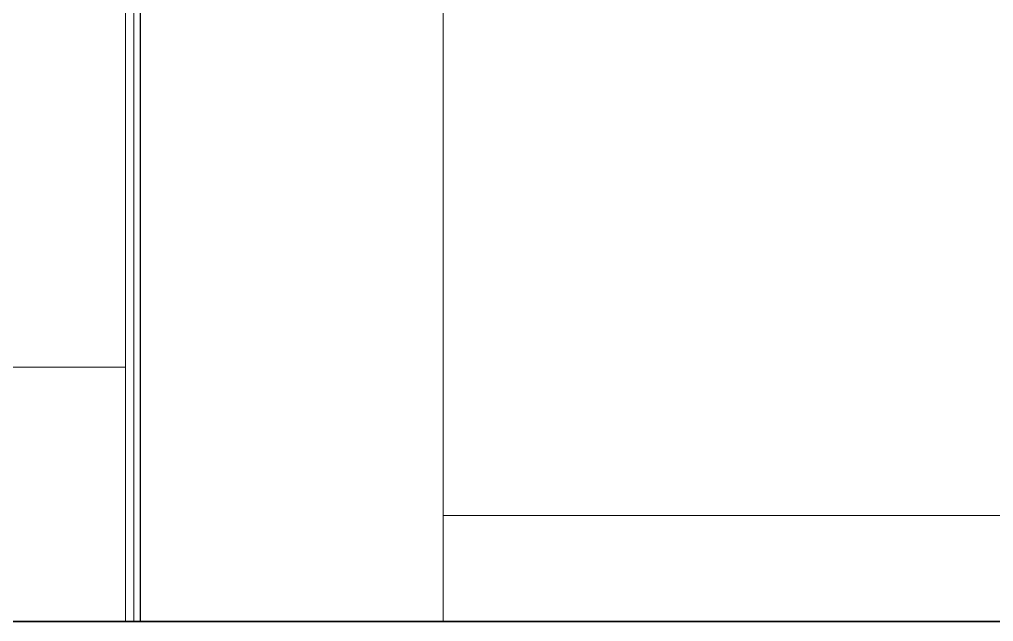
# Model space of a CAD drawing. Header units: millimetres. Extents: x -187664 to 435448, y -313239 to 299894.
# Drawn here: x 11919.2 to 12149.1, y -305514.7 to -305372.6 of the extents above; entities that cross this region are included whole.
import ezdxf

# ---------------------------------------------------------------- set-up
doc = ezdxf.new("R2010")
doc.units = ezdxf.units.MM
for name, color, linetype, lineweight in [('A-GENM', 7, 'Continuous', 9), ('A-GLAZ-CURT', 7, 'Continuous', 9), ('A-GLAZ-CURT-HDLN', 7, 'Continuous', 9), ('WALL-E', 7, 'Continuous', 35)]:
    doc.layers.add(name, color=color, linetype=linetype, lineweight=lineweight)

# ---------------------------------------------------------------- blocks, each defined once
blk = doc.blocks.new('DPA_CP_Entrance Canopy Lower - Depth 4200-12316196-2140-01 ENTRANCE 1 ELEVATION 2')
at = {"layer": 'A-GLAZ-CURT', "color": 7}
for p, q in [((-12652.02, 105555), (-12652.02, 105575)), ((-12652.02, 105575), (-12157.02, 105575)), ((-12157.02, 105575), (-12652.02, 105575)), ((-12652.02, 105575), (-12652.02, 105550)), ((-12167.77, 105550), (-12652.02, 105550)), ((-12652.02, 105550), (-12167.77, 105550))]:
    blk.add_line(p, q, dxfattribs=at)
at = {"layer": 'A-GLAZ-CURT-HDLN', "color": 7}
blk.add_line((-12652.02, 105550), (-12652.02, 108260.16), dxfattribs=at)
blk = doc.blocks.new('DPA_CP_Entrance Canopy Lower - Depth 4200-V432-2140-01 ENTRANCE 1 ELEVATION 2')
at = {"layer": 'A-GLAZ-CURT', "color": 7}
for p, q in [((-12652.02, 105555), (-12652.02, 105575)), ((-12652.02, 105575), (-12157.02, 105575)), ((-12157.02, 105575), (-12652.02, 105575)), ((-12652.02, 105575), (-12652.02, 105555)), ((-12167.77, 105550), (-12652.02, 105550)), ((-12652.02, 105550), (-12167.77, 105550))]:
    blk.add_line(p, q, dxfattribs=at)
at = {"layer": 'A-GLAZ-CURT-HDLN', "color": 7}
blk.add_line((-12652.02, 105555), (-12652.02, 108260.16), dxfattribs=at)
blk = doc.blocks.new('DPA_CP_Entrance Canopy Lower - Depth 4200-V433-2140-01 ENTRANCE 1 ELEVATION 2')
at = {"layer": 'A-GLAZ-CURT', "color": 7}
for p, q in [((-12652.02, 105555), (-12652.02, 105575)), ((-12652.02, 105575), (-12157.02, 105575)), ((-12157.02, 105575), (-12652.02, 105575)), ((-12652.02, 105575), (-12652.02, 105555)), ((-12167.77, 105550), (-12652.02, 105550)), ((-12652.02, 105550), (-12167.77, 105550))]:
    blk.add_line(p, q, dxfattribs=at)
at = {"layer": 'A-GLAZ-CURT-HDLN', "color": 7}
blk.add_line((-12652.02, 105555), (-12652.02, 108260.16), dxfattribs=at)
blk = doc.blocks.new('DPA_CP_Entrance Canopy Lower - Depth 4200-V434-2140-01 ENTRANCE 1 ELEVATION 2')
at = {"layer": 'A-GLAZ-CURT', "color": 7}
for p, q in [((-12652.02, 105555), (-12652.02, 105575)), ((-12652.02, 105575), (-12157.02, 105575)), ((-12157.02, 105575), (-12652.02, 105575)), ((-12652.02, 105575), (-12652.02, 105555)), ((-12167.77, 105550), (-12652.02, 105550)), ((-12652.02, 105550), (-12167.77, 105550))]:
    blk.add_line(p, q, dxfattribs=at)
at = {"layer": 'A-GLAZ-CURT-HDLN', "color": 7}
blk.add_line((-12652.02, 105555), (-12652.02, 108260.16), dxfattribs=at)
blk = doc.blocks.new('DPA_CP_Entrance Canopy Lower - Depth 4200-V435-2140-01 ENTRANCE 1 ELEVATION 2')
at = {"layer": 'A-GLAZ-CURT', "color": 7}
for p, q in [((-12652.02, 105555), (-12652.02, 105575)), ((-12652.02, 105575), (-12157.02, 105575)), ((-12157.02, 105575), (-12652.02, 105575)), ((-12652.02, 105575), (-12652.02, 105555)), ((-12167.77, 105550), (-12652.02, 105550)), ((-12652.02, 105550), (-12167.77, 105550))]:
    blk.add_line(p, q, dxfattribs=at)
at = {"layer": 'A-GLAZ-CURT-HDLN', "color": 7}
blk.add_line((-12652.02, 105555), (-12652.02, 106137.32), dxfattribs=at)
blk = doc.blocks.new('System Panel - Entrance Glazed 12mm-14851400-2140-01 ENTRANCE 1 ELEVATION 2')
at = {"layer": 'A-GLAZ-CURT', "color": 7}
for p, q in [((-12652.02, 105550), (-12802.02, 105550)), ((-12802.02, 105550), (-12652.02, 105550)), ((-12167.77, 105550), (-12652.02, 105550)), ((-12652.02, 105550), (-12167.77, 105550))]:
    blk.add_line(p, q, dxfattribs=at)
blk = doc.blocks.new('DPA_CP_Entrance Louver Grill Vertical Z - Louver Grill Vertical Z-18397728-2140-01 ENTRANCE 1 ELEVATION 2')
at = {"layer": 'A-GLAZ-CURT', "color": 7}
for p, q in [((-12727.02, 105555), (-12727.02, 113945.12)), ((-12727.02, 113945.12), (-12727.02, 105555)), ((-12727.02, 105555), (-12727.02, 113945.12)), ((-12727.02, 113945.12), (-12727.02, 105555)), ((-12652.02, 105555), (-12652.02, 113945.12)), ((-12652.02, 105555), (-12652.02, 113945.12)), ((-12652.02, 113945.12), (-12652.02, 105555)), ((-12652.02, 113945.12), (-12652.02, 105555)), ((-12727.02, 105610), (-12802.02, 105610)), ((-12802.02, 105610), (-12727.02, 105610)), ((-12727.02, 105555), (-12727.02, 105610)), ((-12727.02, 105610), (-12727.02, 105555)), ((-12802.02, 105550), (-12727.02, 105550)), ((-12727.02, 105550), (-12802.02, 105550)), ((-12727.02, 105550), (-12652.02, 105550)), ((-12725.02, 105550), (-12727.02, 105550)), ((-12727.02, 105550), (-12725.02, 105550)), ((-12652.02, 105550), (-12727.02, 105550)), ((-12652.02, 105550), (-12725.02, 105550)), ((-12725.02, 105550), (-12652.02, 105550))]:
    blk.add_line(p, q, dxfattribs=at)
blk = doc.blocks.new('DPA_CP_Entrance Louver Grill Vertical Z - Louver Grill Vertical Z-V436-2140-01 ENTRANCE 1 ELEVATION 2')
at = {"layer": 'A-GLAZ-CURT', "color": 7}
for p, q in [((-12727.02, 105550), (-12727.02, 113945.12)), ((-12727.02, 113945.12), (-12727.02, 105550)), ((-12727.02, 105550), (-12727.02, 113945.12)), ((-12727.02, 113945.12), (-12727.02, 105550)), ((-12652.02, 105550), (-12652.02, 113945.12)), ((-12652.02, 105550), (-12652.02, 113945.12)), ((-12652.02, 113945.12), (-12652.02, 105550)), ((-12652.02, 113945.12), (-12652.02, 105550)), ((-12727.02, 105610), (-12802.02, 105610)), ((-12802.02, 105610), (-12727.02, 105610)), ((-12727.02, 105550), (-12727.02, 105610)), ((-12727.02, 105610), (-12727.02, 105550)), ((-12802.02, 105550), (-12727.02, 105550)), ((-12727.02, 105550), (-12802.02, 105550)), ((-12727.02, 105550), (-12652.02, 105550)), ((-12725.02, 105550), (-12727.02, 105550)), ((-12727.02, 105550), (-12725.02, 105550)), ((-12652.02, 105550), (-12727.02, 105550)), ((-12652.02, 105550), (-12725.02, 105550)), ((-12725.02, 105550), (-12652.02, 105550))]:
    blk.add_line(p, q, dxfattribs=at)
blk = doc.blocks.new('DPA_CP_Entrance Louver Grill Vertical Z - Louver Grill Vertical Z-V437-2140-01 ENTRANCE 1 ELEVATION 2')
at = {"layer": 'A-GLAZ-CURT', "color": 7}
for p, q in [((-12727.02, 105550), (-12727.02, 113945.12)), ((-12727.02, 113945.12), (-12727.02, 105550)), ((-12727.02, 105550), (-12727.02, 113945.12)), ((-12727.02, 113945.12), (-12727.02, 105550)), ((-12652.02, 105550), (-12652.02, 113945.12)), ((-12652.02, 105550), (-12652.02, 113945.12)), ((-12652.02, 113945.12), (-12652.02, 105555)), ((-12652.02, 113945.12), (-12652.02, 105555)), ((-12727.02, 105610), (-12802.02, 105610)), ((-12802.02, 105610), (-12727.02, 105610)), ((-12727.02, 105550), (-12727.02, 105610)), ((-12727.02, 105610), (-12727.02, 105550)), ((-12802.02, 105550), (-12727.02, 105550)), ((-12727.02, 105550), (-12802.02, 105550)), ((-12727.02, 105550), (-12652.02, 105550)), ((-12725.02, 105550), (-12727.02, 105550)), ((-12727.02, 105550), (-12725.02, 105550)), ((-12652.02, 105550), (-12727.02, 105550)), ((-12652.02, 105550), (-12725.02, 105550)), ((-12725.02, 105550), (-12652.02, 105550))]:
    blk.add_line(p, q, dxfattribs=at)
blk = doc.blocks.new('DPA_CP_Entrance Louver Grill Vertical Z - Louver Grill Vertical Z-V438-2140-01 ENTRANCE 1 ELEVATION 2')
at = {"layer": 'A-GLAZ-CURT', "color": 7}
for p, q in [((-12727.02, 105550), (-12727.02, 113945.12)), ((-12727.02, 113945.12), (-12727.02, 105555)), ((-12727.02, 105555), (-12727.02, 113945.12)), ((-12727.02, 113945.12), (-12727.02, 105555)), ((-12652.02, 105555), (-12652.02, 113945.12)), ((-12652.02, 105555), (-12652.02, 113945.12)), ((-12652.02, 113945.12), (-12652.02, 105555)), ((-12652.02, 113945.12), (-12652.02, 105555)), ((-12727.02, 105610), (-12802.02, 105610)), ((-12802.02, 105610), (-12727.02, 105610)), ((-12727.02, 105550), (-12727.02, 105610)), ((-12727.02, 105610), (-12727.02, 105555)), ((-12802.02, 105550), (-12727.02, 105550)), ((-12727.02, 105550), (-12802.02, 105550)), ((-12727.02, 105550), (-12652.02, 105550)), ((-12725.02, 105550), (-12727.02, 105550)), ((-12727.02, 105550), (-12725.02, 105550)), ((-12652.02, 105550), (-12727.02, 105550)), ((-12652.02, 105550), (-12725.02, 105550)), ((-12725.02, 105550), (-12652.02, 105550))]:
    blk.add_line(p, q, dxfattribs=at)
blk = doc.blocks.new('DPA_CP_Entrance Louver Grill Vertical Z - Louver Grill Vertical Z-V475-2140-01 ENTRANCE 1 ELEVATION 2')
at = {"layer": 'A-GLAZ-CURT', "color": 7}
for p, q in [((-12727.02, 105550), (-12727.02, 113945.12)), ((-12727.02, 113945.12), (-12727.02, 105550)), ((-12727.02, 105550), (-12727.02, 113945.12)), ((-12727.02, 113945.12), (-12727.02, 105550)), ((-12725.02, 105550), (-12725.02, 113945.12)), ((-12725.02, 105550), (-12725.02, 113945.12)), ((-12652.02, 105550), (-12652.02, 113945.12)), ((-12652.02, 105550), (-12652.02, 113945.12)), ((-12652.02, 113945.12), (-12652.02, 105550)), ((-12652.02, 113945.12), (-12652.02, 105550)), ((-12727.02, 105610), (-12802.02, 105610)), ((-12802.02, 105610), (-12727.02, 105610)), ((-12727.02, 105550), (-12727.02, 105610)), ((-12727.02, 105610), (-12727.02, 105550)), ((-12802.02, 105550), (-12727.02, 105550)), ((-12727.02, 105550), (-12802.02, 105550)), ((-12727.02, 105550), (-12652.02, 105550)), ((-12725.02, 105550), (-12727.02, 105550)), ((-12727.02, 105550), (-12725.02, 105550)), ((-12652.02, 105550), (-12727.02, 105550)), ((-12652.02, 105550), (-12725.02, 105550)), ((-12725.02, 105550), (-12652.02, 105550))]:
    blk.add_line(p, q, dxfattribs=at)
blk = doc.blocks.new('GM_Louver Grill Vertical Z - Z Profile-18364008-2140-01 ENTRANCE 1 ELEVATION 2')
at = {"layer": 'A-GENM', "color": 7}
for p, q in [((-12727.02, 105555), (-12727.02, 113945.12)), ((-12727.02, 113945.12), (-12727.02, 105555)), ((-12652.02, 113945.12), (-12652.02, 105555)), ((-12652.02, 113945.12), (-12652.02, 105555)), ((-12652.02, 105555), (-12652.02, 113945.12)), ((-12727.02, 105550), (-12654.02, 105550)), ((-12725.02, 105550), (-12727.02, 105550)), ((-12652.02, 105550), (-12725.02, 105550)), ((-12654.02, 105550), (-12652.02, 105550))]:
    blk.add_line(p, q, dxfattribs=at)
blk = doc.blocks.new('GM_Louver Grill Vertical Z - Z Profile-V476-2140-01 ENTRANCE 1 ELEVATION 2')
at = {"layer": 'A-GENM', "color": 7}
for p, q in [((-12727.02, 105550), (-12727.02, 113945.12)), ((-12727.02, 113945.12), (-12727.02, 105550)), ((-12652.02, 113945.12), (-12652.02, 105550)), ((-12652.02, 113945.12), (-12652.02, 105550)), ((-12652.02, 105550), (-12652.02, 113945.12)), ((-12727.02, 105550), (-12654.02, 105550)), ((-12725.02, 105550), (-12727.02, 105550)), ((-12652.02, 105550), (-12725.02, 105550)), ((-12654.02, 105550), (-12652.02, 105550))]:
    blk.add_line(p, q, dxfattribs=at)
blk = doc.blocks.new('GM_Louver Grill Vertical Z - Z Profile-V477-2140-01 ENTRANCE 1 ELEVATION 2')
at = {"layer": 'A-GENM', "color": 7}
for p, q in [((-12727.02, 105550), (-12727.02, 113945.12)), ((-12727.02, 113945.12), (-12727.02, 105550)), ((-12652.02, 113945.12), (-12652.02, 105555)), ((-12652.02, 113945.12), (-12652.02, 105555)), ((-12652.02, 105555), (-12652.02, 113945.12)), ((-12727.02, 105550), (-12654.02, 105550)), ((-12725.02, 105550), (-12727.02, 105550)), ((-12652.02, 105550), (-12725.02, 105550)), ((-12654.02, 105550), (-12652.02, 105550))]:
    blk.add_line(p, q, dxfattribs=at)
blk = doc.blocks.new('GM_Louver Grill Vertical Z - Z Profile-V479-2140-01 ENTRANCE 1 ELEVATION 2')
at = {"layer": 'A-GENM', "color": 7}
for p, q in [((-12727.02, 105550), (-12727.02, 113945.12)), ((-12727.02, 113945.12), (-12727.02, 105550)), ((-12725.02, 105550), (-12725.02, 113945.12)), ((-12725.02, 113945.12), (-12725.02, 105550)), ((-12652.02, 113945.12), (-12652.02, 105550)), ((-12652.02, 113945.12), (-12652.02, 105550)), ((-12652.02, 105550), (-12652.02, 113945.12)), ((-12727.02, 105550), (-12654.02, 105550)), ((-12725.02, 105550), (-12727.02, 105550)), ((-12652.02, 105550), (-12725.02, 105550)), ((-12654.02, 105550), (-12652.02, 105550))]:
    blk.add_line(p, q, dxfattribs=at)
blk = doc.blocks.new('System Panel - DPA-AR_Metal Ceiling Rectangular Panel-V514-2140-01 ENTRANCE 1 ELEVATION 2')
at = {"layer": 'A-GLAZ-CURT', "color": 7}
for p, q in [((-12167.77, 105550), (-12727.02, 105550)), ((-12727.02, 105550), (-12167.77, 105550))]:
    blk.add_line(p, q, dxfattribs=at)
blk = doc.blocks.new('DPA_CP_Metal Ceiling Panel - Vertical Panel Entrance-12692899-2140-01 ENTRANCE 1 ELEVATION 2')
at = {"layer": 'A-GLAZ-CURT', "color": 7}
for p, q in [((-12727.52, 105550), (-12167.77, 105550)), ((-12167.77, 105550), (-12727.52, 105550))]:
    blk.add_line(p, q, dxfattribs=at)
blk = doc.blocks.new('System Panel - DPA-AR_Metal Ceiling Rectangular Panel-V515-2140-01 ENTRANCE 1 ELEVATION 2')
at = {"layer": 'A-GLAZ-CURT', "color": 7}
for p, q in [((-12167.77, 105550), (-12727.02, 105550)), ((-12727.02, 105550), (-12167.77, 105550))]:
    blk.add_line(p, q, dxfattribs=at)
blk = doc.blocks.new('System Panel - DPA-AR_Metal Ceiling Rectangular Panel-16091485-2140-01 ENTRANCE 1 ELEVATION 2')
at = {"layer": 'A-GLAZ-CURT', "color": 7}
for p, q in [((-12167.77, 105550), (-12727.02, 105550)), ((-12727.02, 105550), (-12167.77, 105550))]:
    blk.add_line(p, q, dxfattribs=at)
blk = doc.blocks.new('DPA_CP_Metal Ceiling Panel - Vertical Panel Entrance-V519-2140-01 ENTRANCE 1 ELEVATION 2')
at = {"layer": 'A-GLAZ-CURT', "color": 7}
for p, q in [((-12727.52, 105550), (-12167.77, 105550)), ((-12167.77, 105550), (-12727.52, 105550))]:
    blk.add_line(p, q, dxfattribs=at)
blk = doc.blocks.new('System Panel - DPA-AR_Metal Ceiling Rectangular Panel-16091489-2140-01 ENTRANCE 1 ELEVATION 2')
at = {"layer": 'A-GLAZ-CURT', "color": 7}
for p, q in [((-12167.77, 105550), (-12727.02, 105550)), ((-12727.02, 105550), (-12167.77, 105550))]:
    blk.add_line(p, q, dxfattribs=at)
blk = doc.blocks.new('DPA_CP_Metal Ceiling Panel - Vertical Panel Entrance-V523-2140-01 ENTRANCE 1 ELEVATION 2')
at = {"layer": 'A-GLAZ-CURT', "color": 7}
for p, q in [((-12727.52, 105550), (-12167.77, 105550)), ((-12167.77, 105550), (-12727.52, 105550))]:
    blk.add_line(p, q, dxfattribs=at)
blk = doc.blocks.new('System Panel - DPA-AR_Metal Ceiling Rectangular Panel-V524-2140-01 ENTRANCE 1 ELEVATION 2')
at = {"layer": 'A-GLAZ-CURT', "color": 7}
for p, q in [((-12167.77, 105550), (-12727.02, 105550)), ((-12727.02, 105550), (-12167.77, 105550))]:
    blk.add_line(p, q, dxfattribs=at)
blk = doc.blocks.new('System Panel - DPA-AR_Metal Ceiling Rectangular Panel-V526-2140-01 ENTRANCE 1 ELEVATION 2')
at = {"layer": 'A-GLAZ-CURT', "color": 7}
for p, q in [((-12727.02, 105550), (-12727.02, 105554.66)), ((-12727.02, 105550), (-12727.02, 105554.66)), ((-12167.77, 105550), (-12727.02, 105550)), ((-12727.02, 105550), (-12167.77, 105550))]:
    blk.add_line(p, q, dxfattribs=at)
blk = doc.blocks.new('System Panel - DPA-AR_Metal Ceiling Rectangular Panel-16094402-2140-01 ENTRANCE 1 ELEVATION 2')
at = {"layer": 'A-GLAZ-CURT', "color": 7}
for p, q in [((-12167.77, 105550), (-12727.02, 105550)), ((-12727.02, 105550), (-12167.77, 105550))]:
    blk.add_line(p, q, dxfattribs=at)
blk = doc.blocks.new('DPA_CP_Entrance Canopy Lower - Depth 4200-17954607-2140-01 ENTRANCE 1 ELEVATION 2')
at = {"layer": 'A-GLAZ-CURT', "color": 7}
for p, q in [((-12652.02, 105550), (-12652.02, 105575)), ((-12652.02, 105575), (-12157.02, 105575)), ((-10907.02, 105575), (-12652.02, 105575)), ((-12652.02, 105575), (-12652.02, 105550)), ((-12167.77, 105550), (-12652.02, 105550)), ((-12652.02, 105550), (-10852.02, 105550))]:
    blk.add_line(p, q, dxfattribs=at)
at = {"layer": 'A-GLAZ-CURT-HDLN', "color": 7}
blk.add_line((-12652.02, 105550), (-12652.02, 108262.07), dxfattribs=at)
blk = doc.blocks.new('DPA_CP_Entrance Canopy Lower - Depth 4200-V577-2140-01 ENTRANCE 1 ELEVATION 2')
at = {"layer": 'A-GLAZ-CURT', "color": 7}
for p, q in [((-12652.02, 105550), (-12652.02, 105575)), ((-12652.02, 105575), (-12157.02, 105575)), ((-12157.02, 105575), (-12652.02, 105575)), ((-12652.02, 105575), (-12652.02, 105550)), ((-12167.77, 105550), (-12652.02, 105550)), ((-12652.02, 105550), (-12167.77, 105550))]:
    blk.add_line(p, q, dxfattribs=at)
at = {"layer": 'A-GLAZ-CURT-HDLN', "color": 7}
blk.add_line((-12652.02, 105550), (-12652.02, 108262.07), dxfattribs=at)
blk = doc.blocks.new('DPA_CP_Entrance Canopy Lower - Depth 4200-18133695-2140-01 ENTRANCE 1 ELEVATION 2')
at = {"layer": 'A-GLAZ-CURT', "color": 7}
for p, q in [((-12652.02, 105550), (-12652.02, 105575)), ((-12652.02, 105575), (-12157.02, 105575)), ((-12157.02, 105575), (-12652.02, 105575)), ((-12652.02, 105575), (-12652.02, 105550)), ((-12167.77, 105550), (-12652.02, 105550)), ((-12652.02, 105550), (-12167.77, 105550))]:
    blk.add_line(p, q, dxfattribs=at)
at = {"layer": 'A-GLAZ-CURT-HDLN', "color": 7}
blk.add_line((-12652.02, 105550), (-12652.02, 108262.07), dxfattribs=at)

msp = doc.modelspace()

# ---------------------------------------------------------------- linework, layer by layer
at = {"color": 7}
msp.add_lwpolyline([(11947.728, -297117.565), (8497.152, -297117.565), (8497.152, -305514.71), (11947.728, -305514.71)], close=True, dxfattribs=at)
at = {"layer": 'WALL-E', "color": 7}
for p, q in [((11819.152, -305514.71), (12503.398, -305514.71)), ((12503.398, -305514.71), (11819.152, -305514.71))]:
    msp.add_line(p, q, dxfattribs=at)

# ---------------------------------------------------------------- block references
at = {"layer": 'A-GENM', "color": 7}
for name in ['GM_Louver Grill Vertical Z - Z Profile-18364008-2140-01 ENTRANCE 1 ELEVATION 2', 'GM_Louver Grill Vertical Z - Z Profile-18364008-2140-01 ENTRANCE 1 ELEVATION 2', 'GM_Louver Grill Vertical Z - Z Profile-18364008-2140-01 ENTRANCE 1 ELEVATION 2', 'GM_Louver Grill Vertical Z - Z Profile-18364008-2140-01 ENTRANCE 1 ELEVATION 2', 'GM_Louver Grill Vertical Z - Z Profile-18364008-2140-01 ENTRANCE 1 ELEVATION 2', 'GM_Louver Grill Vertical Z - Z Profile-18364008-2140-01 ENTRANCE 1 ELEVATION 2', 'GM_Louver Grill Vertical Z - Z Profile-18364008-2140-01 ENTRANCE 1 ELEVATION 2', 'GM_Louver Grill Vertical Z - Z Profile-18364008-2140-01 ENTRANCE 1 ELEVATION 2', 'GM_Louver Grill Vertical Z - Z Profile-18364008-2140-01 ENTRANCE 1 ELEVATION 2', 'GM_Louver Grill Vertical Z - Z Profile-18364008-2140-01 ENTRANCE 1 ELEVATION 2', 'GM_Louver Grill Vertical Z - Z Profile-18364008-2140-01 ENTRANCE 1 ELEVATION 2', 'GM_Louver Grill Vertical Z - Z Profile-18364008-2140-01 ENTRANCE 1 ELEVATION 2', 'GM_Louver Grill Vertical Z - Z Profile-18364008-2140-01 ENTRANCE 1 ELEVATION 2', 'GM_Louver Grill Vertical Z - Z Profile-18364008-2140-01 ENTRANCE 1 ELEVATION 2', 'GM_Louver Grill Vertical Z - Z Profile-18364008-2140-01 ENTRANCE 1 ELEVATION 2', 'GM_Louver Grill Vertical Z - Z Profile-18364008-2140-01 ENTRANCE 1 ELEVATION 2', 'GM_Louver Grill Vertical Z - Z Profile-18364008-2140-01 ENTRANCE 1 ELEVATION 2', 'GM_Louver Grill Vertical Z - Z Profile-18364008-2140-01 ENTRANCE 1 ELEVATION 2', 'GM_Louver Grill Vertical Z - Z Profile-V476-2140-01 ENTRANCE 1 ELEVATION 2', 'GM_Louver Grill Vertical Z - Z Profile-V476-2140-01 ENTRANCE 1 ELEVATION 2', 'GM_Louver Grill Vertical Z - Z Profile-V476-2140-01 ENTRANCE 1 ELEVATION 2', 'GM_Louver Grill Vertical Z - Z Profile-V476-2140-01 ENTRANCE 1 ELEVATION 2', 'GM_Louver Grill Vertical Z - Z Profile-V476-2140-01 ENTRANCE 1 ELEVATION 2', 'GM_Louver Grill Vertical Z - Z Profile-V476-2140-01 ENTRANCE 1 ELEVATION 2', 'GM_Louver Grill Vertical Z - Z Profile-V476-2140-01 ENTRANCE 1 ELEVATION 2', 'GM_Louver Grill Vertical Z - Z Profile-V476-2140-01 ENTRANCE 1 ELEVATION 2', 'GM_Louver Grill Vertical Z - Z Profile-V476-2140-01 ENTRANCE 1 ELEVATION 2', 'GM_Louver Grill Vertical Z - Z Profile-V476-2140-01 ENTRANCE 1 ELEVATION 2', 'GM_Louver Grill Vertical Z - Z Profile-V476-2140-01 ENTRANCE 1 ELEVATION 2', 'GM_Louver Grill Vertical Z - Z Profile-V476-2140-01 ENTRANCE 1 ELEVATION 2', 'GM_Louver Grill Vertical Z - Z Profile-V476-2140-01 ENTRANCE 1 ELEVATION 2', 'GM_Louver Grill Vertical Z - Z Profile-V476-2140-01 ENTRANCE 1 ELEVATION 2', 'GM_Louver Grill Vertical Z - Z Profile-V476-2140-01 ENTRANCE 1 ELEVATION 2', 'GM_Louver Grill Vertical Z - Z Profile-V476-2140-01 ENTRANCE 1 ELEVATION 2', 'GM_Louver Grill Vertical Z - Z Profile-V476-2140-01 ENTRANCE 1 ELEVATION 2', 'GM_Louver Grill Vertical Z - Z Profile-V476-2140-01 ENTRANCE 1 ELEVATION 2', 'GM_Louver Grill Vertical Z - Z Profile-V476-2140-01 ENTRANCE 1 ELEVATION 2', 'GM_Louver Grill Vertical Z - Z Profile-V476-2140-01 ENTRANCE 1 ELEVATION 2', 'GM_Louver Grill Vertical Z - Z Profile-V476-2140-01 ENTRANCE 1 ELEVATION 2', 'GM_Louver Grill Vertical Z - Z Profile-V476-2140-01 ENTRANCE 1 ELEVATION 2', 'GM_Louver Grill Vertical Z - Z Profile-V476-2140-01 ENTRANCE 1 ELEVATION 2', 'GM_Louver Grill Vertical Z - Z Profile-V476-2140-01 ENTRANCE 1 ELEVATION 2', 'GM_Louver Grill Vertical Z - Z Profile-V476-2140-01 ENTRANCE 1 ELEVATION 2', 'GM_Louver Grill Vertical Z - Z Profile-V476-2140-01 ENTRANCE 1 ELEVATION 2', 'GM_Louver Grill Vertical Z - Z Profile-V476-2140-01 ENTRANCE 1 ELEVATION 2', 'GM_Louver Grill Vertical Z - Z Profile-V476-2140-01 ENTRANCE 1 ELEVATION 2', 'GM_Louver Grill Vertical Z - Z Profile-V476-2140-01 ENTRANCE 1 ELEVATION 2', 'GM_Louver Grill Vertical Z - Z Profile-V476-2140-01 ENTRANCE 1 ELEVATION 2', 'GM_Louver Grill Vertical Z - Z Profile-V476-2140-01 ENTRANCE 1 ELEVATION 2', 'GM_Louver Grill Vertical Z - Z Profile-V476-2140-01 ENTRANCE 1 ELEVATION 2', 'GM_Louver Grill Vertical Z - Z Profile-V476-2140-01 ENTRANCE 1 ELEVATION 2', 'GM_Louver Grill Vertical Z - Z Profile-V476-2140-01 ENTRANCE 1 ELEVATION 2', 'GM_Louver Grill Vertical Z - Z Profile-V476-2140-01 ENTRANCE 1 ELEVATION 2', 'GM_Louver Grill Vertical Z - Z Profile-V476-2140-01 ENTRANCE 1 ELEVATION 2', 'GM_Louver Grill Vertical Z - Z Profile-V476-2140-01 ENTRANCE 1 ELEVATION 2', 'GM_Louver Grill Vertical Z - Z Profile-V476-2140-01 ENTRANCE 1 ELEVATION 2', 'GM_Louver Grill Vertical Z - Z Profile-V476-2140-01 ENTRANCE 1 ELEVATION 2', 'GM_Louver Grill Vertical Z - Z Profile-V476-2140-01 ENTRANCE 1 ELEVATION 2', 'GM_Louver Grill Vertical Z - Z Profile-V476-2140-01 ENTRANCE 1 ELEVATION 2', 'GM_Louver Grill Vertical Z - Z Profile-V476-2140-01 ENTRANCE 1 ELEVATION 2', 'GM_Louver Grill Vertical Z - Z Profile-V476-2140-01 ENTRANCE 1 ELEVATION 2', 'GM_Louver Grill Vertical Z - Z Profile-V476-2140-01 ENTRANCE 1 ELEVATION 2', 'GM_Louver Grill Vertical Z - Z Profile-V476-2140-01 ENTRANCE 1 ELEVATION 2', 'GM_Louver Grill Vertical Z - Z Profile-V476-2140-01 ENTRANCE 1 ELEVATION 2', 'GM_Louver Grill Vertical Z - Z Profile-V476-2140-01 ENTRANCE 1 ELEVATION 2', 'GM_Louver Grill Vertical Z - Z Profile-V476-2140-01 ENTRANCE 1 ELEVATION 2', 'GM_Louver Grill Vertical Z - Z Profile-V476-2140-01 ENTRANCE 1 ELEVATION 2', 'GM_Louver Grill Vertical Z - Z Profile-V476-2140-01 ENTRANCE 1 ELEVATION 2', 'GM_Louver Grill Vertical Z - Z Profile-V476-2140-01 ENTRANCE 1 ELEVATION 2', 'GM_Louver Grill Vertical Z - Z Profile-V476-2140-01 ENTRANCE 1 ELEVATION 2', 'GM_Louver Grill Vertical Z - Z Profile-V476-2140-01 ENTRANCE 1 ELEVATION 2', 'GM_Louver Grill Vertical Z - Z Profile-V476-2140-01 ENTRANCE 1 ELEVATION 2', 'GM_Louver Grill Vertical Z - Z Profile-V476-2140-01 ENTRANCE 1 ELEVATION 2', 'GM_Louver Grill Vertical Z - Z Profile-V476-2140-01 ENTRANCE 1 ELEVATION 2', 'GM_Louver Grill Vertical Z - Z Profile-V476-2140-01 ENTRANCE 1 ELEVATION 2', 'GM_Louver Grill Vertical Z - Z Profile-V476-2140-01 ENTRANCE 1 ELEVATION 2', 'GM_Louver Grill Vertical Z - Z Profile-V476-2140-01 ENTRANCE 1 ELEVATION 2', 'GM_Louver Grill Vertical Z - Z Profile-V476-2140-01 ENTRANCE 1 ELEVATION 2', 'GM_Louver Grill Vertical Z - Z Profile-V476-2140-01 ENTRANCE 1 ELEVATION 2', 'GM_Louver Grill Vertical Z - Z Profile-V476-2140-01 ENTRANCE 1 ELEVATION 2', 'GM_Louver Grill Vertical Z - Z Profile-V476-2140-01 ENTRANCE 1 ELEVATION 2', 'GM_Louver Grill Vertical Z - Z Profile-V476-2140-01 ENTRANCE 1 ELEVATION 2', 'GM_Louver Grill Vertical Z - Z Profile-V476-2140-01 ENTRANCE 1 ELEVATION 2', 'GM_Louver Grill Vertical Z - Z Profile-V476-2140-01 ENTRANCE 1 ELEVATION 2', 'GM_Louver Grill Vertical Z - Z Profile-V476-2140-01 ENTRANCE 1 ELEVATION 2', 'GM_Louver Grill Vertical Z - Z Profile-V476-2140-01 ENTRANCE 1 ELEVATION 2', 'GM_Louver Grill Vertical Z - Z Profile-V476-2140-01 ENTRANCE 1 ELEVATION 2', 'GM_Louver Grill Vertical Z - Z Profile-V476-2140-01 ENTRANCE 1 ELEVATION 2', 'GM_Louver Grill Vertical Z - Z Profile-V476-2140-01 ENTRANCE 1 ELEVATION 2', 'GM_Louver Grill Vertical Z - Z Profile-V476-2140-01 ENTRANCE 1 ELEVATION 2', 'GM_Louver Grill Vertical Z - Z Profile-V476-2140-01 ENTRANCE 1 ELEVATION 2', 'GM_Louver Grill Vertical Z - Z Profile-V476-2140-01 ENTRANCE 1 ELEVATION 2', 'GM_Louver Grill Vertical Z - Z Profile-V476-2140-01 ENTRANCE 1 ELEVATION 2', 'GM_Louver Grill Vertical Z - Z Profile-V476-2140-01 ENTRANCE 1 ELEVATION 2', 'GM_Louver Grill Vertical Z - Z Profile-V476-2140-01 ENTRANCE 1 ELEVATION 2', 'GM_Louver Grill Vertical Z - Z Profile-V476-2140-01 ENTRANCE 1 ELEVATION 2', 'GM_Louver Grill Vertical Z - Z Profile-V476-2140-01 ENTRANCE 1 ELEVATION 2', 'GM_Louver Grill Vertical Z - Z Profile-V476-2140-01 ENTRANCE 1 ELEVATION 2', 'GM_Louver Grill Vertical Z - Z Profile-V476-2140-01 ENTRANCE 1 ELEVATION 2', 'GM_Louver Grill Vertical Z - Z Profile-V476-2140-01 ENTRANCE 1 ELEVATION 2', 'GM_Louver Grill Vertical Z - Z Profile-V476-2140-01 ENTRANCE 1 ELEVATION 2', 'GM_Louver Grill Vertical Z - Z Profile-V476-2140-01 ENTRANCE 1 ELEVATION 2', 'GM_Louver Grill Vertical Z - Z Profile-V476-2140-01 ENTRANCE 1 ELEVATION 2', 'GM_Louver Grill Vertical Z - Z Profile-V476-2140-01 ENTRANCE 1 ELEVATION 2', 'GM_Louver Grill Vertical Z - Z Profile-V476-2140-01 ENTRANCE 1 ELEVATION 2', 'GM_Louver Grill Vertical Z - Z Profile-V476-2140-01 ENTRANCE 1 ELEVATION 2', 'GM_Louver Grill Vertical Z - Z Profile-V476-2140-01 ENTRANCE 1 ELEVATION 2', 'GM_Louver Grill Vertical Z - Z Profile-V476-2140-01 ENTRANCE 1 ELEVATION 2', 'GM_Louver Grill Vertical Z - Z Profile-V477-2140-01 ENTRANCE 1 ELEVATION 2', 'GM_Louver Grill Vertical Z - Z Profile-V477-2140-01 ENTRANCE 1 ELEVATION 2', 'GM_Louver Grill Vertical Z - Z Profile-V477-2140-01 ENTRANCE 1 ELEVATION 2', 'GM_Louver Grill Vertical Z - Z Profile-V477-2140-01 ENTRANCE 1 ELEVATION 2', 'GM_Louver Grill Vertical Z - Z Profile-V477-2140-01 ENTRANCE 1 ELEVATION 2', 'GM_Louver Grill Vertical Z - Z Profile-V477-2140-01 ENTRANCE 1 ELEVATION 2', 'GM_Louver Grill Vertical Z - Z Profile-V477-2140-01 ENTRANCE 1 ELEVATION 2', 'GM_Louver Grill Vertical Z - Z Profile-V477-2140-01 ENTRANCE 1 ELEVATION 2', 'GM_Louver Grill Vertical Z - Z Profile-V477-2140-01 ENTRANCE 1 ELEVATION 2', 'GM_Louver Grill Vertical Z - Z Profile-V477-2140-01 ENTRANCE 1 ELEVATION 2', 'GM_Louver Grill Vertical Z - Z Profile-V477-2140-01 ENTRANCE 1 ELEVATION 2', 'GM_Louver Grill Vertical Z - Z Profile-V477-2140-01 ENTRANCE 1 ELEVATION 2', 'GM_Louver Grill Vertical Z - Z Profile-V477-2140-01 ENTRANCE 1 ELEVATION 2', 'GM_Louver Grill Vertical Z - Z Profile-V477-2140-01 ENTRANCE 1 ELEVATION 2', 'GM_Louver Grill Vertical Z - Z Profile-V477-2140-01 ENTRANCE 1 ELEVATION 2', 'GM_Louver Grill Vertical Z - Z Profile-V477-2140-01 ENTRANCE 1 ELEVATION 2', 'GM_Louver Grill Vertical Z - Z Profile-V476-2140-01 ENTRANCE 1 ELEVATION 2', 'GM_Louver Grill Vertical Z - Z Profile-V477-2140-01 ENTRANCE 1 ELEVATION 2', 'GM_Louver Grill Vertical Z - Z Profile-18364008-2140-01 ENTRANCE 1 ELEVATION 2', 'GM_Louver Grill Vertical Z - Z Profile-18364008-2140-01 ENTRANCE 1 ELEVATION 2', 'GM_Louver Grill Vertical Z - Z Profile-18364008-2140-01 ENTRANCE 1 ELEVATION 2', 'GM_Louver Grill Vertical Z - Z Profile-18364008-2140-01 ENTRANCE 1 ELEVATION 2', 'GM_Louver Grill Vertical Z - Z Profile-18364008-2140-01 ENTRANCE 1 ELEVATION 2', 'GM_Louver Grill Vertical Z - Z Profile-18364008-2140-01 ENTRANCE 1 ELEVATION 2', 'GM_Louver Grill Vertical Z - Z Profile-18364008-2140-01 ENTRANCE 1 ELEVATION 2', 'GM_Louver Grill Vertical Z - Z Profile-18364008-2140-01 ENTRANCE 1 ELEVATION 2', 'GM_Louver Grill Vertical Z - Z Profile-18364008-2140-01 ENTRANCE 1 ELEVATION 2', 'GM_Louver Grill Vertical Z - Z Profile-18364008-2140-01 ENTRANCE 1 ELEVATION 2', 'GM_Louver Grill Vertical Z - Z Profile-18364008-2140-01 ENTRANCE 1 ELEVATION 2', 'GM_Louver Grill Vertical Z - Z Profile-18364008-2140-01 ENTRANCE 1 ELEVATION 2', 'GM_Louver Grill Vertical Z - Z Profile-18364008-2140-01 ENTRANCE 1 ELEVATION 2', 'GM_Louver Grill Vertical Z - Z Profile-18364008-2140-01 ENTRANCE 1 ELEVATION 2', 'GM_Louver Grill Vertical Z - Z Profile-18364008-2140-01 ENTRANCE 1 ELEVATION 2', 'GM_Louver Grill Vertical Z - Z Profile-18364008-2140-01 ENTRANCE 1 ELEVATION 2', 'GM_Louver Grill Vertical Z - Z Profile-18364008-2140-01 ENTRANCE 1 ELEVATION 2', 'GM_Louver Grill Vertical Z - Z Profile-18364008-2140-01 ENTRANCE 1 ELEVATION 2', 'GM_Louver Grill Vertical Z - Z Profile-V479-2140-01 ENTRANCE 1 ELEVATION 2', 'GM_Louver Grill Vertical Z - Z Profile-V479-2140-01 ENTRANCE 1 ELEVATION 2', 'GM_Louver Grill Vertical Z - Z Profile-V479-2140-01 ENTRANCE 1 ELEVATION 2', 'GM_Louver Grill Vertical Z - Z Profile-V479-2140-01 ENTRANCE 1 ELEVATION 2', 'GM_Louver Grill Vertical Z - Z Profile-V479-2140-01 ENTRANCE 1 ELEVATION 2', 'GM_Louver Grill Vertical Z - Z Profile-V479-2140-01 ENTRANCE 1 ELEVATION 2', 'GM_Louver Grill Vertical Z - Z Profile-V479-2140-01 ENTRANCE 1 ELEVATION 2', 'GM_Louver Grill Vertical Z - Z Profile-V479-2140-01 ENTRANCE 1 ELEVATION 2', 'GM_Louver Grill Vertical Z - Z Profile-V479-2140-01 ENTRANCE 1 ELEVATION 2', 'GM_Louver Grill Vertical Z - Z Profile-V479-2140-01 ENTRANCE 1 ELEVATION 2', 'GM_Louver Grill Vertical Z - Z Profile-V479-2140-01 ENTRANCE 1 ELEVATION 2', 'GM_Louver Grill Vertical Z - Z Profile-V479-2140-01 ENTRANCE 1 ELEVATION 2', 'GM_Louver Grill Vertical Z - Z Profile-V479-2140-01 ENTRANCE 1 ELEVATION 2', 'GM_Louver Grill Vertical Z - Z Profile-V479-2140-01 ENTRANCE 1 ELEVATION 2', 'GM_Louver Grill Vertical Z - Z Profile-V479-2140-01 ENTRANCE 1 ELEVATION 2', 'GM_Louver Grill Vertical Z - Z Profile-V479-2140-01 ENTRANCE 1 ELEVATION 2', 'GM_Louver Grill Vertical Z - Z Profile-V479-2140-01 ENTRANCE 1 ELEVATION 2', 'GM_Louver Grill Vertical Z - Z Profile-V479-2140-01 ENTRANCE 1 ELEVATION 2']:
    msp.add_blockref(name, (24671.173, -411064.71), dxfattribs=at)
at = {"layer": 'A-GLAZ-CURT', "color": 7}
for name in ['DPA_CP_Entrance Louver Grill Vertical Z - Louver Grill Vertical Z-18397728-2140-01 ENTRANCE 1 ELEVATION 2', 'DPA_CP_Entrance Louver Grill Vertical Z - Louver Grill Vertical Z-V436-2140-01 ENTRANCE 1 ELEVATION 2', 'DPA_CP_Entrance Louver Grill Vertical Z - Louver Grill Vertical Z-V436-2140-01 ENTRANCE 1 ELEVATION 2', 'DPA_CP_Entrance Louver Grill Vertical Z - Louver Grill Vertical Z-V436-2140-01 ENTRANCE 1 ELEVATION 2', 'DPA_CP_Entrance Louver Grill Vertical Z - Louver Grill Vertical Z-V436-2140-01 ENTRANCE 1 ELEVATION 2', 'DPA_CP_Entrance Louver Grill Vertical Z - Louver Grill Vertical Z-V436-2140-01 ENTRANCE 1 ELEVATION 2', 'DPA_CP_Entrance Louver Grill Vertical Z - Louver Grill Vertical Z-V437-2140-01 ENTRANCE 1 ELEVATION 2', 'DPA_CP_Entrance Louver Grill Vertical Z - Louver Grill Vertical Z-V438-2140-01 ENTRANCE 1 ELEVATION 2', 'DPA_CP_Entrance Louver Grill Vertical Z - Louver Grill Vertical Z-V475-2140-01 ENTRANCE 1 ELEVATION 2', 'DPA_CP_Entrance Canopy Lower - Depth 4200-17954607-2140-01 ENTRANCE 1 ELEVATION 2', 'DPA_CP_Entrance Canopy Lower - Depth 4200-V577-2140-01 ENTRANCE 1 ELEVATION 2', 'DPA_CP_Entrance Canopy Lower - Depth 4200-V577-2140-01 ENTRANCE 1 ELEVATION 2', 'DPA_CP_Entrance Canopy Lower - Depth 4200-V577-2140-01 ENTRANCE 1 ELEVATION 2', 'DPA_CP_Entrance Canopy Lower - Depth 4200-V577-2140-01 ENTRANCE 1 ELEVATION 2', 'DPA_CP_Entrance Canopy Lower - Depth 4200-18133695-2140-01 ENTRANCE 1 ELEVATION 2', 'DPA_CP_Entrance Canopy Lower - Depth 4200-12316196-2140-01 ENTRANCE 1 ELEVATION 2', 'DPA_CP_Entrance Canopy Lower - Depth 4200-V432-2140-01 ENTRANCE 1 ELEVATION 2', 'DPA_CP_Entrance Canopy Lower - Depth 4200-V433-2140-01 ENTRANCE 1 ELEVATION 2', 'DPA_CP_Entrance Canopy Lower - Depth 4200-V434-2140-01 ENTRANCE 1 ELEVATION 2', 'DPA_CP_Entrance Canopy Lower - Depth 4200-V435-2140-01 ENTRANCE 1 ELEVATION 2', 'DPA_CP_Entrance Canopy Lower - Depth 4200-V435-2140-01 ENTRANCE 1 ELEVATION 2', 'DPA_CP_Entrance Canopy Lower - Depth 4200-V435-2140-01 ENTRANCE 1 ELEVATION 2', 'DPA_CP_Entrance Canopy Lower - Depth 4200-V435-2140-01 ENTRANCE 1 ELEVATION 2', 'DPA_CP_Entrance Canopy Lower - Depth 4200-V435-2140-01 ENTRANCE 1 ELEVATION 2', 'DPA_CP_Entrance Canopy Lower - Depth 4200-V435-2140-01 ENTRANCE 1 ELEVATION 2', 'DPA_CP_Entrance Canopy Lower - Depth 4200-V435-2140-01 ENTRANCE 1 ELEVATION 2', 'DPA_CP_Entrance Canopy Lower - Depth 4200-V435-2140-01 ENTRANCE 1 ELEVATION 2', 'DPA_CP_Entrance Canopy Lower - Depth 4200-V435-2140-01 ENTRANCE 1 ELEVATION 2', 'System Panel - DPA-AR_Metal Ceiling Rectangular Panel-V526-2140-01 ENTRANCE 1 ELEVATION 2', 'System Panel - Entrance Glazed 12mm-14851400-2140-01 ENTRANCE 1 ELEVATION 2', 'DPA_CP_Metal Ceiling Panel - Vertical Panel Entrance-12692899-2140-01 ENTRANCE 1 ELEVATION 2', 'DPA_CP_Metal Ceiling Panel - Vertical Panel Entrance-12692899-2140-01 ENTRANCE 1 ELEVATION 2', 'DPA_CP_Metal Ceiling Panel - Vertical Panel Entrance-12692899-2140-01 ENTRANCE 1 ELEVATION 2', 'DPA_CP_Metal Ceiling Panel - Vertical Panel Entrance-12692899-2140-01 ENTRANCE 1 ELEVATION 2', 'DPA_CP_Metal Ceiling Panel - Vertical Panel Entrance-12692899-2140-01 ENTRANCE 1 ELEVATION 2', 'DPA_CP_Metal Ceiling Panel - Vertical Panel Entrance-12692899-2140-01 ENTRANCE 1 ELEVATION 2', 'DPA_CP_Metal Ceiling Panel - Vertical Panel Entrance-12692899-2140-01 ENTRANCE 1 ELEVATION 2', 'DPA_CP_Metal Ceiling Panel - Vertical Panel Entrance-12692899-2140-01 ENTRANCE 1 ELEVATION 2', 'DPA_CP_Metal Ceiling Panel - Vertical Panel Entrance-12692899-2140-01 ENTRANCE 1 ELEVATION 2', 'DPA_CP_Metal Ceiling Panel - Vertical Panel Entrance-12692899-2140-01 ENTRANCE 1 ELEVATION 2', 'DPA_CP_Metal Ceiling Panel - Vertical Panel Entrance-V519-2140-01 ENTRANCE 1 ELEVATION 2', 'DPA_CP_Metal Ceiling Panel - Vertical Panel Entrance-V523-2140-01 ENTRANCE 1 ELEVATION 2', 'System Panel - DPA-AR_Metal Ceiling Rectangular Panel-V514-2140-01 ENTRANCE 1 ELEVATION 2', 'System Panel - DPA-AR_Metal Ceiling Rectangular Panel-V515-2140-01 ENTRANCE 1 ELEVATION 2', 'System Panel - DPA-AR_Metal Ceiling Rectangular Panel-V514-2140-01 ENTRANCE 1 ELEVATION 2', 'System Panel - DPA-AR_Metal Ceiling Rectangular Panel-V514-2140-01 ENTRANCE 1 ELEVATION 2', 'System Panel - DPA-AR_Metal Ceiling Rectangular Panel-V514-2140-01 ENTRANCE 1 ELEVATION 2', 'System Panel - DPA-AR_Metal Ceiling Rectangular Panel-V514-2140-01 ENTRANCE 1 ELEVATION 2', 'System Panel - DPA-AR_Metal Ceiling Rectangular Panel-V514-2140-01 ENTRANCE 1 ELEVATION 2', 'System Panel - DPA-AR_Metal Ceiling Rectangular Panel-V514-2140-01 ENTRANCE 1 ELEVATION 2', 'System Panel - DPA-AR_Metal Ceiling Rectangular Panel-V514-2140-01 ENTRANCE 1 ELEVATION 2', 'System Panel - DPA-AR_Metal Ceiling Rectangular Panel-16091485-2140-01 ENTRANCE 1 ELEVATION 2', 'System Panel - DPA-AR_Metal Ceiling Rectangular Panel-16091489-2140-01 ENTRANCE 1 ELEVATION 2', 'System Panel - DPA-AR_Metal Ceiling Rectangular Panel-V524-2140-01 ENTRANCE 1 ELEVATION 2', 'System Panel - DPA-AR_Metal Ceiling Rectangular Panel-16094402-2140-01 ENTRANCE 1 ELEVATION 2']:
    msp.add_blockref(name, (24671.173, -411064.71), dxfattribs=at)

doc.saveas('drawing.dxf')
